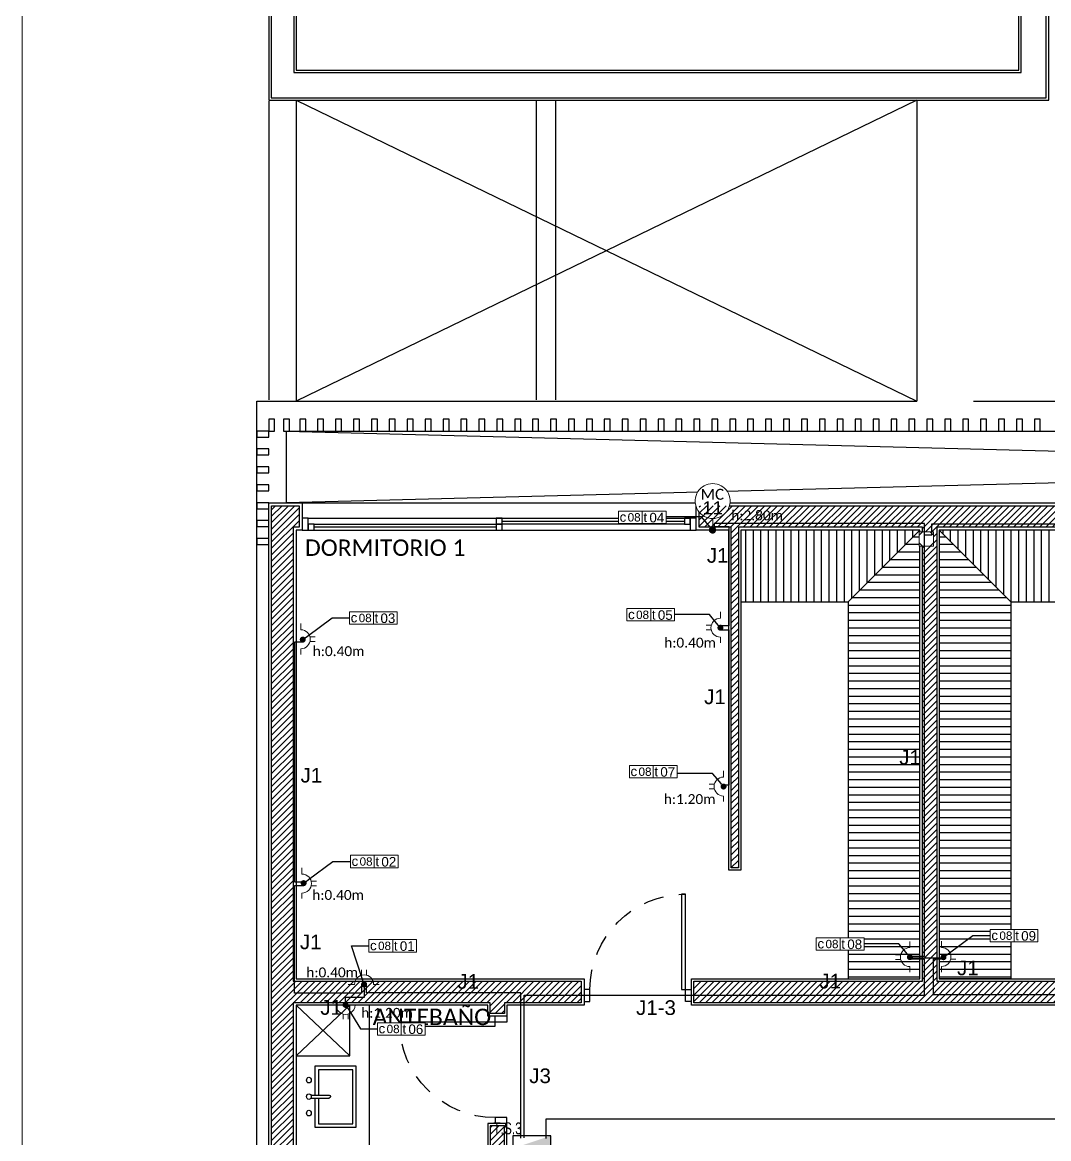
# Model space of a CAD drawing. Header units: millimetres. Extents: x 430 to 1353, y -204 to 152.
# Drawn here: x 686.67 to 695.27, y 3.32 to 12.66 of the extents above; entities that cross this region are included whole.
import ezdxf
from ezdxf import colors
from ezdxf.entities.mleader import LeaderData, LeaderLine
from ezdxf.enums import TextEntityAlignment as Align
from ezdxf.math import Vec2, Vec3

# ---------------------------------------------------------------- set-up
doc = ezdxf.new("R2010")
doc.units = ezdxf.units.MM
doc.linetypes.add('DASHED', pattern=[0.3, 0.17, -0.13])
doc.layers.get('0').update_dxf_attribs({"color": 250})
for name, color, linetype in [('AR - Carpinteria', 252, 'Continuous'), ('AR - Equipamiento Fijo', 252, 'Continuous'), ('AR - Ht', 252, 'Continuous'), ('AR - Proyeccion', 252, 'DASHED'), ('AR - Vista 05', 252, 'Continuous'), ('AR - Vista 1', 252, 'Continuous'), ('AR - Vista 4', 252, 'Continuous'), ('AR_Vista 1', 252, 'Continuous'), ('IE - Boca', 252, 'Continuous'), ('ND- ESPACIOS', 253, 'Continuous')]:
    doc.layers.add(name, color=color, linetype=linetype)
for name, color, linetype, lineweight in [('ND-Cotas', 252, 'Continuous', 9), ('ND-GLOBAL_Notas', 252, 'Continuous', 9), ('ND-TABLEROS', 1, 'Continuous', 9), ('ND-texto', 251, 'Continuous', 15), ('ND-TUE_Boca', 5, 'Continuous', 9), ('ND-TUG-C8', 40, 'Continuous', 30), ('ND-TUG-C9', 201, 'Continuous', 30), ('ND-TUG_Boca', 160, 'Continuous', 9)]:
    doc.layers.add(name, color=color, linetype=linetype, lineweight=lineweight)
doc.styles.add('50-TXT', font='GOTHIC.TTF', dxfattribs={"width": 0.75, "height": 0.1})
doc.styles.add('Arial', font='arial.ttf')
doc.styles.add('IMPLANTACION', font='arial.ttf', dxfattribs={"height": 0.3})
doc.styles.add('MtXpl_Calibri', font='calibri.ttf')
doc.styles.get("Standard").update_dxf_attribs({"font": 'arial.ttf'})

# ---------------------------------------------------------------- blocks, each defined once
blk = doc.blocks.new('Toma_doble')
for p, q in [((-0.0208, 0.1066), (-0.0208, 0.1501)), ((0.0192, 0.1071), (0.0192, 0.1501)), ((-0.0794, 0.03), (-0.1322, 0.03)), ((0.0794, 0.03), (0.126, 0.03))]:
    blk.add_line(p, q)
blk.add_arc((0, 0.03), 0.0794, 360, 180)
blk = doc.blocks.new('_Dot')
at = {"color": 0, "linetype": 'ByBlock', "lineweight": -2}
blk.add_line((-0.5, 0), (-1, 0), dxfattribs=at)
at = {"color": 0, "linetype": 'ByBlock', "const_width": 0.5}
blk.add_lwpolyline([(-0.25, 0, 1), (0.25, 0, 1)], format="xyb", close=True, dxfattribs=at)
blk = doc.blocks.new('Motor_cortinero')
for points in [[(689.072, 30.448), (689.047, 30.446), (689.023, 30.442), (689, 30.434), (688.977, 30.424), (688.956, 30.41), (688.937, 30.395), (688.921, 30.377), (688.906, 30.357), (688.894, 30.335), (688.885, 30.312), (688.879, 30.288), (688.876, 30.264), (688.876, 30.239), (688.879, 30.215), (688.885, 30.191), (688.894, 30.168), (688.906, 30.146), (688.921, 30.126), (688.937, 30.108), (688.956, 30.093), (688.977, 30.079), (689, 30.069), (689.023, 30.061), (689.047, 30.057), (689.072, 30.055), (689.097, 30.057), (689.121, 30.061), (689.144, 30.069), (689.167, 30.079), (689.187, 30.093), (689.206, 30.108), (689.223, 30.126), (689.238, 30.146), (689.25, 30.168), (689.259, 30.191), (689.265, 30.215), (689.268, 30.239), (689.268, 30.264), (689.265, 30.288), (689.259, 30.312), (689.25, 30.335), (689.238, 30.357), (689.223, 30.377), (689.206, 30.395), (689.187, 30.41), (689.167, 30.424), (689.144, 30.434), (689.121, 30.442), (689.097, 30.446)], [(689.072, 29.962), (689.063, 29.961), (689.055, 29.958), (689.048, 29.953), (689.042, 29.947), (689.038, 29.939), (689.036, 29.931), (689.036, 29.922), (689.038, 29.914), (689.042, 29.906), (689.048, 29.899), (689.055, 29.895), (689.063, 29.891), (689.072, 29.89), (689.081, 29.891), (689.089, 29.895), (689.096, 29.899), (689.101, 29.906), (689.105, 29.914), (689.108, 29.922), (689.108, 29.931), (689.105, 29.939), (689.101, 29.947), (689.096, 29.953), (689.089, 29.958), (689.081, 29.961)]]:
    blk.add_wipeout(points)
h = blk.add_hatch()
h.set_pattern_fill('ANGLE', color=256)
h.set_pattern_definition([(0, (0, -0.042), (0, 6.985), [5.08, -1.905]), (90, (0, -0.042), (-6.985, 4e-16), [5.08, -1.905])])
h.paths.add_polyline_path([(689.036, 29.926, 1), (689.108, 29.926, 1)])
blk.add_line((689.072, 30.055), (689.072, 29.926))
for points in [[(689.072, 30.448), (689.047, 30.446), (689.023, 30.442), (689, 30.434), (688.977, 30.424), (688.956, 30.41), (688.937, 30.395), (688.921, 30.377), (688.906, 30.357), (688.894, 30.335), (688.885, 30.312), (688.879, 30.288), (688.876, 30.264), (688.876, 30.239), (688.879, 30.215), (688.885, 30.191), (688.894, 30.168), (688.906, 30.146), (688.921, 30.126), (688.937, 30.108), (688.956, 30.093), (688.977, 30.079), (689, 30.069), (689.023, 30.061), (689.047, 30.057), (689.072, 30.055), (689.097, 30.057), (689.121, 30.061), (689.144, 30.069), (689.167, 30.079), (689.187, 30.093), (689.206, 30.108), (689.223, 30.126), (689.238, 30.146), (689.25, 30.168), (689.259, 30.191), (689.265, 30.215), (689.268, 30.239), (689.268, 30.264), (689.265, 30.288), (689.259, 30.312), (689.25, 30.335), (689.238, 30.357), (689.223, 30.377), (689.206, 30.395), (689.187, 30.41), (689.167, 30.424), (689.144, 30.434), (689.121, 30.442), (689.097, 30.446)], [(689.072, 29.962), (689.063, 29.961), (689.055, 29.958), (689.048, 29.953), (689.042, 29.947), (689.038, 29.939), (689.036, 29.931), (689.036, 29.922), (689.038, 29.914), (689.042, 29.906), (689.048, 29.899), (689.055, 29.895), (689.063, 29.891), (689.072, 29.89), (689.081, 29.891), (689.089, 29.895), (689.096, 29.899), (689.101, 29.906), (689.105, 29.914), (689.108, 29.922), (689.108, 29.931), (689.105, 29.939), (689.101, 29.947), (689.096, 29.953), (689.089, 29.958), (689.081, 29.961)]]:
    blk.add_lwpolyline(points, close=True)
at = {"style": 'MtXpl_Calibri'}
blk.add_text('MC', height=0.1226, rotation=0.0046, dxfattribs=at).set_placement((688.935, 30.266))
blk = doc.blocks.new('Motor cortinero numerado')
at = {"xscale": 0.744428715064112, "yscale": 0.744428715064112, "zscale": 0.744428715064112}
blk.add_blockref('Motor_cortinero', (-512.9649, -22.278), dxfattribs=at)
at = {"style": 'IMPLANTACION'}
blk.add_attdef('NU', text='', height=0.11, dxfattribs=at).set_placement((0, 0.1852), align=Align.MIDDLE)
blk = doc.blocks.new('Nomenclatura toma 10 A')
at = {"lineweight": 9}
blk.add_lwpolyline([(0, 0.0522), (0.3993, 0.0522), (0.3993, -0.0522), (0, -0.0522)], close=True, dxfattribs=at)
blk.add_wipeout([(0, 0.0522), (0.3993, 0.0522), (0.3993, -0.0522), (0, -0.0522)], dxfattribs=at)
for p, q in [((0, -0.0522), (0, 0.0522)), ((0, 0.0522), (0.3993, 0.0522)), ((0.1996, 0.0522), (0.1996, -0.0522)), ((0.1996, 0.0522), (0.1996, -0.0522)), ((0.3993, 0.0522), (0.3993, -0.0522)), ((0, -0.0522), (0.3993, -0.0522)), ((0, -0.0522), (0.3993, -0.0522))]:
    blk.add_line(p, q, dxfattribs=at)
at = {"lineweight": 9, "style": 'IMPLANTACION'}
for s, p in [('c', (0.0097, -0.0373)), ('t', (0.2092, -0.0399))]:
    blk.add_text(s, height=0.08, dxfattribs=at).set_placement(p)
for p, height in [((0.0769, -0.0353), 0.07), ((0.2594, -0.0426), 0.08)]:
    blk.add_attdef('00', p, '', height=height, dxfattribs=at)
blk = doc.blocks.new('bacha')
for p, q in [((519.8093, 72.6797), (519.8093, 72.8317)), ((519.8333, 72.6797), (519.8333, 72.8317))]:
    blk.add_line(p, q)
for points in [[(519.8093, 72.7107), (519.5647, 72.7107), (519.5647, 73.0584), (520.0757, 73.0584), (520.0757, 72.7107), (519.8333, 72.7107)], [(519.8093, 72.7407), (519.5947, 72.7407), (519.5947, 73.0284), (520.0457, 73.0284), (520.0457, 72.7407), (519.8333, 72.7407)]]:
    blk.add_lwpolyline(points)
blk.add_arc((519.8213, 72.8305), 0.0121, 5.54641, 174.45359)
at = {"extrusion": (0, 0, -1)}
for centre in [(519.6832, 72.6611), (519.8213, 72.6611), (519.9593, 72.6611)]:
    blk.add_ellipse(centre, major_axis=(0.0235, 0), ratio=0.85, start_param=3.141593, end_param=9.424778, dxfattribs=at)
blk = doc.blocks.new('*U491')
blk.add_lwpolyline([(0.05, 0.1), (0.05, 0.9), (0.0833, 0.9), (0.0833, 0.1)], close=True)
for points in [[(0, 0), (0.05, 0), (0.05, 0.1), (0, 0.1)], [(0.9, 0), (0.85, 0), (0.85, 0.1), (0.9, 0.1)]]:
    blk.add_lwpolyline(points)
at = {"color": 8, "linetype": 'DASHED'}
blk.add_arc((0.05, 0.1), 0.8, 360, 90, dxfattribs=at)
blk = doc.blocks.new('*U494')
at = {"color": 8}
for p, q in [((1.625, 0.025), (0.1, 0.025)), ((1.675, 0.075), (3.2, 0.075))]:
    blk.add_line(p, q, dxfattribs=at)
at = {"layer": 'AR - Carpinteria'}
for p, q in [((0.05, 0.1), (3.25, 0.1)), ((0.05, 0), (3.25, 0)), ((0.1, 0.05), (1.625, 0.05)), ((3.2, 0.05), (1.675, 0.05))]:
    blk.add_line(p, q, dxfattribs=at)
for points in [[(0, 0), (0.05, 0), (0.05, 0.1), (0, 0.1)], [(1.675, 0.1), (1.625, 0.1), (1.625, 0.05), (1.675, 0.05)], [(3.25, 0.1), (3.2, 0.1), (3.2, 0.05), (3.25, 0.05)], [(3.25, 0), (3.3, 0), (3.3, 0.1), (3.25, 0.1)], [(0.05, 0), (0.1, 0), (0.1, 0.05), (0.05, 0.05)], [(1.625, 0), (1.675, 0), (1.675, 0.05), (1.625, 0.05)]]:
    blk.add_lwpolyline(points, close=True, dxfattribs=at)
blk = doc.blocks.new('Tab-sec')
at = {"color": 0}
blk.add_lwpolyline([(-0.316, 0.252), (-0.316, 0.036), (0.326, 0.036), (0.326, 0.252), (-0.316, 0.252)], dxfattribs=at)
blk.add_solid([(0.326, 0.252), (0.326, 0.036), (-0.316, 0.036)], dxfattribs=at)
blk = doc.blocks.new('planta alta')
at = {"layer": 'AR - Equipamiento Fijo', "linetype": 'ByBlock', "transparency": 33554585}
h = blk.add_hatch(dxfattribs=at)
h.set_pattern_fill('ANSI31,_O', color=256, scale=0.02, angle=45)
h.set_pattern_definition([(90, (-553.773214, -51.777135), (-0.0635, 0), [])])
h.paths.add_polyline_path([(4.8525, 15.6), (5.4525, 16.2), (3.9525, 16.2), (3.9525, 15.6)])
h.paths.add_polyline_path([(5.6125, 16.2), (6.2125, 15.6), (7.1125, 15.6), (7.1125, 16.19)])
at = {"layer": 'AR - Equipamiento Fijo', "transparency": 33554585}
h = blk.add_hatch(dxfattribs=at)
h.set_pattern_fill('ANSI31', color=256, scale=0.02, angle=315)
h.set_pattern_definition([(0, (-643.2168, -51.777135), (1e-17, 0.0635), [])])
h.paths.add_polyline_path([(6.2125, 15.6), (5.6125, 16.2), (5.6125, 12.445), (6.2125, 12.445)])
h.paths.add_polyline_path([(5.4525, 16.2), (4.8525, 15.6), (4.8525, 12.445), (5.4525, 12.445)])
at = {"layer": 'AR - Carpinteria'}
for p, q in [((0.28, 16.43), (3.58, 16.43)), ((0.23, 12.225), (0.68, 11.8004)), ((0.68, 12.225), (0.23, 11.8004))]:
    blk.add_line(p, q, dxfattribs=at)
at = {"layer": 'AR - Equipamiento Fijo'}
for p, q in [((4.8525, 15.6), (5.4525, 16.2)), ((6.2125, 15.6), (5.6125, 16.2)), ((3.9525, 15.6), (4.8525, 15.6)), ((4.8525, 15.6), (4.8525, 12.445)), ((6.2125, 15.6), (6.2125, 12.445)), ((6.2125, 15.6), (7.1125, 15.6)), ((4.8525, 12.445), (5.4525, 12.445)), ((6.2125, 12.445), (5.6125, 12.445)), ((0.8435, 10.1996), (0.8435, 12.225))]:
    blk.add_line(p, q, dxfattribs=at)
at = {"layer": 'AR - Proyeccion', "ltscale": 20}
blk.add_lwpolyline([(14.25, 5.515), (-0.1, 5.515), (-0.1, 17.28), (23.73, 17.28), (23.73, 6.35), (14.765, 6.35)], dxfattribs=at)
at = {"layer": 'AR - Vista 05'}
for points in [[(6.53, 31.73), (0, 31.73), (0, 19.8), (6.53, 19.8)], [(7.49, 12.225), (3.54, 12.225), (3.54, 12.445), (5.4525, 12.445), (5.4525, 16.2), (3.9525, 16.2), (3.9525, 13.355), (3.8525, 13.355), (3.8525, 16.2), (3.58, 16.2), (3.58, 16.43), (7.48, 16.43), (7.48, 16.2), (7.2125, 16.2), (7.2125, 13.355), (7.1125, 13.355), (7.1125, 16.2), (5.6125, 16.2), (5.6125, 12.445), (7.49, 12.445)], [(1.995, 9.135), (1.995, 10.525), (2.545, 10.525), (2.545, 10.805), (3.89, 10.805), (3.89, 11.025), (1.995, 11.025), (1.995, 11.234), (1.835, 11.234), (1.835, 10.0396), (1.835, 7.43), (1.7325, 7.43), (1.7325, 7.2), (3.85, 7.2), (3.85, 7.43), (1.995, 7.43), (1.995, 8.6404), (2.545, 8.6404), (2.545, 9.135)]]:
    blk.add_lwpolyline(points, close=True, dxfattribs=at)
for points in [[(0.23, 21.31), (0.23, 20.05), (6.28, 20.05), (6.28, 31.48), (0.23, 31.48), (0.23, 21.76)], [(0, 7.2), (0, 16.43), (0.24, 16.43), (0.28, 16.43), (0.28, 16.2), (0.23, 16.2), (0.23, 12.445), (1.995, 12.445), (2.64, 12.445), (2.64, 12.225), (1.995, 12.225), (1.995, 12.134), (1.835, 12.134), (1.835, 12.225), (0.8435, 12.225), (0.8435, 12.225), (0.23, 12.225), (0.23, 10.1996)]]:
    blk.add_lwpolyline(points, dxfattribs=at)
at = {"layer": 'AR - Vista 1'}
for points in [[(6.51, 31.71), (0.02, 31.71), (0.02, 19.82), (6.51, 19.82)], [(0.05, 17.13), (0, 17.13), (0, 17.03), (0.05, 17.03)], [(0.175, 17.13), (0.125, 17.13), (0.125, 17.03), (0.175, 17.03)], [(0.31, 17.13), (0.26, 17.13), (0.26, 17.03), (0.31, 17.03)], [(0.46, 17.13), (0.41, 17.13), (0.41, 17.03), (0.46, 17.03)], [(0.61, 17.13), (0.56, 17.13), (0.56, 17.03), (0.61, 17.03)], [(0.76, 17.13), (0.71, 17.13), (0.71, 17.03), (0.76, 17.03)], [(0.91, 17.13), (0.86, 17.13), (0.86, 17.03), (0.91, 17.03)], [(1.06, 17.13), (1.01, 17.13), (1.01, 17.03), (1.06, 17.03)], [(1.21, 17.13), (1.16, 17.13), (1.16, 17.03), (1.21, 17.03)], [(1.36, 17.13), (1.31, 17.13), (1.31, 17.03), (1.36, 17.03)], [(1.51, 17.13), (1.46, 17.13), (1.46, 17.03), (1.51, 17.03)], [(1.66, 17.13), (1.61, 17.13), (1.61, 17.03), (1.66, 17.03)], [(1.81, 17.13), (1.76, 17.13), (1.76, 17.03), (1.81, 17.03)], [(1.96, 17.13), (1.91, 17.13), (1.91, 17.03), (1.96, 17.03)], [(2.11, 17.13), (2.06, 17.13), (2.06, 17.03), (2.11, 17.03)], [(2.26, 17.13), (2.21, 17.13), (2.21, 17.03), (2.26, 17.03)], [(2.41, 17.13), (2.36, 17.13), (2.36, 17.03), (2.41, 17.03)], [(2.56, 17.13), (2.51, 17.13), (2.51, 17.03), (2.56, 17.03)], [(2.71, 17.13), (2.66, 17.13), (2.66, 17.03), (2.71, 17.03)], [(2.86, 17.13), (2.81, 17.13), (2.81, 17.03), (2.86, 17.03)], [(3.01, 17.13), (2.96, 17.13), (2.96, 17.03), (3.01, 17.03)], [(3.16, 17.13), (3.11, 17.13), (3.11, 17.03), (3.16, 17.03)], [(3.31, 17.13), (3.26, 17.13), (3.26, 17.03), (3.31, 17.03)], [(3.46, 17.13), (3.41, 17.13), (3.41, 17.03), (3.46, 17.03)], [(3.61, 17.13), (3.56, 17.13), (3.56, 17.03), (3.61, 17.03)], [(3.76, 17.13), (3.71, 17.13), (3.71, 17.03), (3.76, 17.03)], [(3.91, 17.13), (3.86, 17.13), (3.86, 17.03), (3.91, 17.03)], [(4.06, 17.13), (4.01, 17.13), (4.01, 17.03), (4.06, 17.03)], [(4.21, 17.13), (4.16, 17.13), (4.16, 17.03), (4.21, 17.03)], [(4.36, 17.13), (4.31, 17.13), (4.31, 17.03), (4.36, 17.03)], [(4.51, 17.13), (4.46, 17.13), (4.46, 17.03), (4.51, 17.03)], [(4.66, 17.13), (4.61, 17.13), (4.61, 17.03), (4.66, 17.03)], [(4.81, 17.13), (4.76, 17.13), (4.76, 17.03), (4.81, 17.03)], [(4.96, 17.13), (4.91, 17.13), (4.91, 17.03), (4.96, 17.03)], [(5.11, 17.13), (5.06, 17.13), (5.06, 17.03), (5.11, 17.03)], [(5.26, 17.13), (5.21, 17.13), (5.21, 17.03), (5.26, 17.03)], [(5.41, 17.13), (5.36, 17.13), (5.36, 17.03), (5.41, 17.03)], [(5.56, 17.13), (5.51, 17.13), (5.51, 17.03), (5.56, 17.03)], [(5.71, 17.13), (5.66, 17.13), (5.66, 17.03), (5.71, 17.03)], [(5.86, 17.13), (5.81, 17.13), (5.81, 17.03), (5.86, 17.03)], [(6.01, 17.13), (5.96, 17.13), (5.96, 17.03), (6.01, 17.03)], [(6.16, 17.13), (6.11, 17.13), (6.11, 17.03), (6.16, 17.03)], [(6.31, 17.13), (6.26, 17.13), (6.26, 17.03), (6.31, 17.03)], [(6.46, 17.13), (6.41, 17.13), (6.41, 17.03), (6.46, 17.03)], [(0, 16.98), (0, 17.03), (-0.1, 17.03), (-0.1, 16.98)], [(0, 16.83), (0, 16.88), (-0.1, 16.88), (-0.1, 16.83)], [(0, 16.68), (0, 16.73), (-0.1, 16.73), (-0.1, 16.68)], [(0, 16.53), (0, 16.58), (-0.1, 16.58), (-0.1, 16.53)], [(0, 16.38), (0, 16.43), (-0.1, 16.43), (-0.1, 16.38)], [(0, 16.23), (0, 16.28), (-0.1, 16.28), (-0.1, 16.23)], [(0, 16.08), (0, 16.13), (-0.1, 16.13), (-0.1, 16.08)]]:
    blk.add_lwpolyline(points, close=True, dxfattribs=at)
for points in [[(0.21, 21.33), (0.21, 20.03), (6.3, 20.03), (6.3, 31.5), (0.21, 31.5), (0.21, 21.74)], [(-0.1, 6.49), (-0.1, 17.28), (5.425, 17.28)], [(0.15, 16.43), (0.15, 17.03), (23.38, 17.03), (23.38, 16.43)]]:
    blk.add_lwpolyline(points, dxfattribs=at)
at = {"layer": 'AR - Vista 4'}
for points in [[(0.235, 7.225), (0.025, 7.225), (0.025, 16.405), (0.24, 16.405), (0.255, 16.405), (0.255, 16.225), (0.205, 16.225), (0.205, 12.425), (1.995, 12.425), (2.615, 12.425), (2.615, 12.245), (1.975, 12.245), (1.975, 12.154), (1.855, 12.154), (1.855, 12.245), (0.205, 12.245), (0.205, 10.1796), (1.015, 10.1796), (1.015, 10.0596), (0.205, 10.0596), (0.205, 7.405), (0.3075, 7.405), (0.3075, 7.225)], [(7.47, 12.245), (3.56, 12.245), (3.56, 12.425), (5.4725, 12.425), (5.4725, 16.225), (3.9325, 16.225), (3.9325, 13.375), (3.8725, 13.375), (3.8725, 16.225), (3.605, 16.225), (3.605, 16.405), (7.455, 16.405), (7.455, 16.225), (7.1925, 16.225), (7.1925, 13.375), (7.1325, 13.375), (7.1325, 16.225), (5.5925, 16.225), (5.5925, 12.425), (7.47, 12.425)], [(0.23, 11.8004), (0.68, 11.8004), (0.68, 12.225), (0.23, 12.225)], [(1.975, 9.115), (1.975, 10.545), (2.525, 10.545), (2.525, 10.825), (3.87, 10.825), (3.87, 11.005), (1.975, 11.005), (1.975, 11.214), (1.855, 11.214), (1.855, 10.0396), (1.855, 7.405), (1.7575, 7.405), (1.7575, 7.225), (3.825, 7.225), (3.825, 7.405), (1.975, 7.405), (1.975, 8.6604), (2.525, 8.6604), (2.525, 9.115)]]:
    blk.add_lwpolyline(points, close=True, dxfattribs=at)
at = {"layer": 'AR_Vista 1'}
for p, q in [((0.23, 19.8), (5.425, 17.28)), ((5.425, 19.8), (0.23, 17.28)), ((0.15, 17.03), (23.38, 16.4305)), ((23.38, 17.03), (0.15, 16.43))]:
    blk.add_line(p, q, dxfattribs=at)
for points in [[(0, 19.79), (0, 17.29)], [(0.23, 19.79), (0.23, 17.28)], [(2.24, 19.8), (2.24, 17.29)], [(2.4, 19.8), (2.4, 17.29)], [(5.425, 19.8), (5.425, 17.28)]]:
    blk.add_lwpolyline(points, dxfattribs=at)
at = {"layer": 'AR - Carpinteria'}
blk.add_blockref('*U494', (0.28, 16.2), dxfattribs=at)
at = {"layer": 'AR - Carpinteria', "xscale": -1}
blk.add_blockref('*U491', (3.54, 12.255), dxfattribs=at)
at = {"layer": 'AR - Carpinteria', "xscale": -1.000000000000018, "rotation": 90}
blk.add_blockref('*U491', (1.995, 12.134), dxfattribs=at)
at = {"layer": 'AR - Equipamiento Fijo', "xscale": -1, "rotation": 270}
blk.add_blockref('bacha', (-72.3246, -508.3614), dxfattribs=at)
at = {"layer": 'IE - Boca', "xscale": 0.4985690145627473, "yscale": 0.4985690145627473, "zscale": 0.4985690145627473}
blk.add_blockref('Tab-sec', (2.2007, 11.007), dxfattribs=at)
blk = doc.blocks.new('Caja estanca 10x10')
blk.add_wipeout([(-0.069, 0.069), (0.068, 0.069), (0.068, -0.068), (-0.069, -0.068)])
for p, q in [((-0.038, 0.069), (-0.069, 0.038)), ((0.037, 0.069), (0.068, 0.038)), ((-0.038, -0.068), (-0.069, -0.037)), ((0.037, -0.068), (0.068, -0.037))]:
    blk.add_line(p, q)
blk.add_lwpolyline([(-0.069, 0.069), (0.068, 0.069), (0.068, -0.068), (-0.069, -0.068)], close=True)

msp = doc.modelspace()

# ---------------------------------------------------------------- linework, layer by layer
at = {"layer": 'ND-GLOBAL_Notas'}
msp.add_lwpolyline([(686.6749, 28.1452), (714.3393, 28.1452), (714.3393, -13.17), (686.6749, -13.17)], close=True, dxfattribs=at)
at = {"layer": 'ND-TUG-C8'}
for points in [[(692.5246, 7.5769), (692.5891, 7.5769), (692.5891, 6.2786), (692.5554, 6.2786)], [(689.0289, 5.4667), (688.9552, 5.4667), (688.9552, 7.479), (689.0298, 7.479)], [(689.5153, 4.6088), (689.5153, 4.5376), (688.9547, 4.5376), (688.9547, 5.4378), (689.0311, 5.4378)], [(690.8777, 3.3255), (690.8777, 4.52), (694.2266, 4.52), (694.2266, 4.8212), (694.1158, 4.8212)], [(694.1134, 4.8338), (694.3828, 4.8338)], [(694.377, 4.8212), (694.2997, 4.8212), (694.2997, 4.5277), (698.578, 4.5277), (698.578, 4.6026)], [(689.536, 4.6101), (689.536, 4.5015), (689.3776, 4.5015), (689.3776, 4.443)], [(690.8486, 3.3239), (690.8486, 4.539), (689.5574, 4.539), (689.5574, 4.605)]]:
    msp.add_lwpolyline(points, dxfattribs=at)

# ---------------------------------------------------------------- block references
at = {"layer": 'AR - Vista 05'}
msp.add_blockref('planta alta', (688.7374, -7.788), dxfattribs=at)
at = {"layer": 'ND-TUG_Boca', "xscale": -1, "rotation": 90}
for p in [(692.5492, 7.5961), (692.5757, 6.2668), (694.1354, 4.8389)]:
    msp.add_blockref('Toma_doble', p, dxfattribs=at)
at = {"layer": 'ND-TUG_Boca'}
for p, rotation in [((688.9761, 7.4992), 270), ((688.9863, 5.455), 270), ((694.34, 4.8404), 270), ((689.3808, 4.4691), 180)]:
    msp.add_blockref('Toma_doble', p, dxfattribs=dict(at, rotation=rotation))
msp.add_blockref('Toma_doble', (689.5363, 4.5814), dxfattribs=at)

# ---------------------------------------------------------------- texts
at = {"layer": 'ND- ESPACIOS', "char_height": 0.15, "attachment_point": 1, "rotation": 0.00461}
for s, width, insert in [('{\\fCalibri|b0|i0|c0|p34;\\H0.91667x;DORMITORIO 1}', 1.699045, (689.0414, 8.3346)), ('{\\fCalibri|b0|i0|c0|p34;\\H0.91667x;ANTEBAÑO}', 2.449115, (689.6078, 4.4076))]:
    msp.add_mtext_dynamic_manual_height_columns(s, width=width, gutter_width=10.1758, heights=[0.3575], dxfattribs=dict(at, insert=insert))
at = {"layer": 'ND-Cotas', "char_height": 0.09, "attachment_point": 1, "rotation": 0.00461}
for s, width, insert in [('{\\fCalibri|b0|i0|c0|p34;\\H0.91667x;h:0.40m}', 0.67411, (692.049, 7.5124)), ('{\\fCalibri|b0|i0|c0|p34;\\H0.91667x;h:0.40m}', 0.67411, (689.1061, 7.441)), ('{\\fCalibri|b0|i0|c0|p34;\\H0.91667x;h:1.20m}', 0.824646, (692.0454, 6.2032)), ('{\\fCalibri|b0|i0|c0|p34;\\H0.91667x;h:0.40m}', 0.67411, (689.1022, 5.4008)), ('{\\fCalibri|b0|i0|c0|p34;\\H0.91667x;h:0.40m}', 0.67411, (689.0525, 4.7523))]:
    msp.add_mtext_dynamic_manual_height_columns(s, width=width, gutter_width=10.291, heights=[0.1264], dxfattribs=dict(at, insert=insert))
at = {"layer": 'ND-TABLEROS', "style": '50-TXT', "width": 0.75}
msp.add_text('T.S.3 ', height=0.1, dxfattribs=at).set_placement((690.6174, 3.3562, 0))
at = {"layer": 'ND-texto', "style": 'Arial'}
for s, p in [('J1', (692.4057, 8.1397)), ('J1', (692.383, 6.9564)), ('J1', (694.0166, 6.4501)), ('J1', (689.0049, 6.3003)), ('J1', (688.9993, 4.9057)), ('J1', (694.5003, 4.6875)), ('J1', (690.3174, 4.5743)), ('J1', (693.3483, 4.5767)), ('J1', (689.1701, 4.3563)), ('J1-3', (691.8131, 4.3551)), ('J3', (690.919, 3.7845))]:
    msp.add_text(s, height=0.12266, dxfattribs=at).set_placement(p)

# ---------------------------------------------------------------- leaders
at = {"layer": 'ND-TUG-C8', "lineweight": 9}
ml = msp.add_multileader_mtext('Standard', dxfattribs=at)
ml.set_content('')
ml.set_leader_properties(color=256, linetype='ByLayer', lineweight=-1)
ml.set_arrow_properties(name='DOT')
ml.build(insert=Vec2(0, 0))
ml.multileader.update_dxf_attribs({"dogleg_length": 0.1458, "arrow_head_size": 0.05})
ctx = ml.context
ctx.base_point, ctx.char_height, ctx.arrow_head_size, ctx.landing_gap_size, ctx.plane_origin = Vec3(689.4141, 7.6779), 0.25, 0.05, 0.09, Vec3(690.3761, 7.6767)
ctx.attachment_type = 1
notes = []
notes.append((ctx, [(1, (1, 1, 0), (689.2682, 7.6779), (1, 0), 0.1458, [(0, [(689.0229, 7.4969)], 0, [])])]))
ctx.mtext, ml.multileader.dxf.content_type = None, 0
ml = msp.add_multileader_mtext('Standard', dxfattribs=at)
ml.set_content('')
ml.set_leader_properties(color=256, linetype='ByLayer', lineweight=-1)
ml.set_arrow_properties(name='DOT')
ml.build(insert=Vec2(0, 0))
ml.multileader.update_dxf_attribs({"dogleg_length": 0.1458, "arrow_head_size": 0.05})
ctx = ml.context
ctx.base_point, ctx.char_height, ctx.arrow_head_size, ctx.landing_gap_size, ctx.plane_origin = Vec3(692.1356, 7.7066), 0.25, 0.05, 0.09, Vec3(692.6951, 7.7103)
ctx.attachment_type = 1
notes.append((ctx, [(0, (1, 1, 0), (692.4271, 7.7066), (-1, 0), 0.2915, [(0, [(692.5192, 7.5961)], 0, [])])]))
ctx.mtext, ml.multileader.dxf.content_type = None, 0
ml = msp.add_multileader_mtext('Standard', dxfattribs=at)
ml.set_content('')
ml.set_leader_properties(color=256, linetype='ByLayer', lineweight=-1)
ml.set_arrow_properties(name='DOT')
ml.build(insert=Vec2(0, 0))
ml.multileader.update_dxf_attribs({"dogleg_length": 0.1458, "arrow_head_size": 0.05})
ctx = ml.context
ctx.base_point, ctx.char_height, ctx.arrow_head_size, ctx.landing_gap_size, ctx.plane_origin = Vec3(692.1622, 6.3773), 0.25, 0.05, 0.09, Vec3(692.7217, 6.381)
ctx.attachment_type = 1
notes.append((ctx, [(0, (1, 1, 0), (692.4537, 6.3773), (-1, 0), 0.2915, [(0, [(692.5457, 6.2668)], 0, [])])]))
ctx.mtext, ml.multileader.dxf.content_type = None, 0
ml = msp.add_multileader_mtext('Standard', dxfattribs=at)
ml.set_content('')
ml.set_leader_properties(color=256, linetype='ByLayer', lineweight=-1)
ml.set_arrow_properties(name='DOT')
ml.build(insert=Vec2(0, 0))
ml.multileader.update_dxf_attribs({"dogleg_length": 0.1458, "arrow_head_size": 0.05})
ctx = ml.context
ctx.base_point, ctx.char_height, ctx.arrow_head_size, ctx.landing_gap_size, ctx.plane_origin = Vec3(689.4215, 5.6396), 0.25, 0.05, 0.09, Vec3(690.3835, 5.6383)
ctx.attachment_type = 1
notes.append((ctx, [(1, (1, 1, 0), (689.2756, 5.6396), (1, 0), 0.1458, [(0, [(689.0303, 5.4585)], 0, [])])]))
ctx.mtext, ml.multileader.dxf.content_type = None, 0
ml = msp.add_multileader_mtext('Standard', dxfattribs=at)
ml.set_content('')
ml.set_leader_properties(color=256, linetype='ByLayer', lineweight=-1)
ml.set_arrow_properties(name='DOT')
ml.build(insert=Vec2(0, 0))
ml.multileader.update_dxf_attribs({"dogleg_length": 0.1458, "arrow_head_size": 0.05})
ctx = ml.context
ctx.base_point, ctx.char_height, ctx.arrow_head_size, ctx.landing_gap_size, ctx.plane_origin = Vec3(694.778, 5.0191), 0.25, 0.05, 0.09, Vec3(695.74, 5.0179)
ctx.attachment_type = 1
notes.append((ctx, [(1, (1, 1, 0), (694.6322, 5.0191), (1, 0), 0.1458, [(0, [(694.3868, 4.8381)], 0, [])])]))
ctx.mtext, ml.multileader.dxf.content_type = None, 0
ml = msp.add_multileader_mtext('Standard', dxfattribs=at)
ml.set_content('')
ml.set_leader_properties(color=256, linetype='ByLayer', lineweight=-1)
ml.set_arrow_properties(name='DOT')
ml.build(insert=Vec2(0, 0))
ml.multileader.update_dxf_attribs({"dogleg_length": 0.1458, "arrow_head_size": 0.05})
ctx = ml.context
ctx.base_point, ctx.char_height, ctx.arrow_head_size, ctx.landing_gap_size, ctx.plane_origin = Vec3(689.576, 4.9338), 0.25, 0.05, 0.09, Vec3(690.538, 4.9326)
ctx.attachment_type = 1
notes.append((ctx, [(1, (1, 1, 0), (689.4302, 4.9338), (1, 0), 0.1458, [(0, [(689.5363, 4.6114)], 0, [])])]))
ctx.mtext, ml.multileader.dxf.content_type = None, 0
ml = msp.add_multileader_mtext('Standard', dxfattribs=at)
ml.set_content('')
ml.set_leader_properties(color=256, linetype='ByLayer', lineweight=-1)
ml.set_arrow_properties(name='DOT')
ml.build(insert=Vec2(0, 0))
ml.multileader.update_dxf_attribs({"dogleg_length": 0.1458, "arrow_head_size": 0.05})
ctx = ml.context
ctx.base_point, ctx.char_height, ctx.arrow_head_size, ctx.landing_gap_size, ctx.plane_origin = Vec3(693.7218, 4.9494), 0.25, 0.05, 0.09, Vec3(694.2813, 4.9532)
ctx.attachment_type = 1
notes.append((ctx, [(0, (1, 1, 0), (694.0133, 4.9494), (-1, 0), 0.2915, [(0, [(694.1054, 4.8389)], 0, [])])]))
ctx.mtext, ml.multileader.dxf.content_type = None, 0
ml = msp.add_multileader_mtext('Standard', dxfattribs=at)
ml.set_content('')
ml.set_leader_properties(color=256, linetype='ByLayer', lineweight=-1)
ml.set_arrow_properties(name='DOT')
ml.build(insert=Vec2(0, 0))
ml.multileader.update_dxf_attribs({"dogleg_length": 0.1458, "arrow_head_size": 0.05})
ctx = ml.context
ctx.base_point, ctx.char_height, ctx.arrow_head_size, ctx.landing_gap_size, ctx.plane_origin = Vec3(689.6512, 4.2384), 0.25, 0.05, 0.09, Vec3(690.7339, 4.6189)
ctx.attachment_type = 1
notes.append((ctx, [(1, (1, 1, 0), (689.5054, 4.2384), (1, 0), 0.1458, [(0, [(689.3808, 4.4391)], 0, [])])]))
ctx.mtext, ml.multileader.dxf.content_type = None, 0
for ctx, leaders in notes:
    for number, flags, end, landing, length, lines in leaders:
        leader = LeaderData()
        leader.index, (leader.has_last_leader_line, leader.has_dogleg_vector, leader.attachment_direction) = number, flags
        leader.last_leader_point, leader.dogleg_vector, leader.dogleg_length = Vec3(end), Vec3(landing), length
        for number, points, colour, breaks in lines:
            line = LeaderLine()
            line.index, line.vertices, line.color, line.breaks = number, Vec3.list(points), colors.encode_raw_color(colour), breaks
            leader.lines.append(line)
        ctx.leaders.append(leader)

# ---------------------------------------------------------------- next in the draw order: block references
at = {"layer": 'ND-TUG-C8'}
ref = msp.add_blockref('Nomenclatura toma 10 A', (691.7362, 7.7045), dxfattribs=at)
ref.add_attrib('00', '08', (691.8131, 7.6692), dxfattribs={"layer": '0', "lineweight": 9, "height": 0.07, "style": 'IMPLANTACION'})
ref.add_attrib('00', '05', (691.9956, 7.662), dxfattribs={"layer": '0', "lineweight": 9, "height": 0.08, "style": 'IMPLANTACION'})
ref = msp.add_blockref('Nomenclatura toma 10 A', (689.4141, 7.6779), dxfattribs=at)
ref.add_attrib('00', '08', (689.491, 7.6426), dxfattribs={"layer": '0', "lineweight": 9, "height": 0.07, "style": 'IMPLANTACION'})
ref.add_attrib('00', '03', (689.6734, 7.6354), dxfattribs={"layer": '0', "lineweight": 9, "height": 0.08, "style": 'IMPLANTACION'})
ref = msp.add_blockref('Nomenclatura toma 10 A', (691.7568, 6.3914), dxfattribs=at)
ref.add_attrib('00', '08', (691.8337, 6.3561), dxfattribs={"layer": '0', "lineweight": 9, "height": 0.07, "style": 'IMPLANTACION'})
ref.add_attrib('00', '07', (692.0162, 6.3488), dxfattribs={"layer": '0', "lineweight": 9, "height": 0.08, "style": 'IMPLANTACION'})
ref = msp.add_blockref('Nomenclatura toma 10 A', (689.4215, 5.6396), dxfattribs=at)
ref.add_attrib('00', '08', (689.4984, 5.6043), dxfattribs={"layer": '0', "lineweight": 9, "height": 0.07, "style": 'IMPLANTACION'})
ref.add_attrib('00', '02', (689.6808, 5.597), dxfattribs={"layer": '0', "lineweight": 9, "height": 0.08, "style": 'IMPLANTACION'})
ref = msp.add_blockref('Nomenclatura toma 10 A', (694.778, 5.0191), dxfattribs=at)
ref.add_attrib('00', '08', (694.8549, 4.9838), dxfattribs={"layer": '0', "lineweight": 9, "height": 0.07, "style": 'IMPLANTACION'})
ref.add_attrib('00', '09', (695.0373, 4.9766), dxfattribs={"layer": '0', "lineweight": 9, "height": 0.08, "style": 'IMPLANTACION'})
ref = msp.add_blockref('Nomenclatura toma 10 A', (689.576, 4.9338), dxfattribs=at)
ref.add_attrib('00', '08', (689.6529, 4.8985), dxfattribs={"layer": '0', "lineweight": 9, "height": 0.07, "style": 'IMPLANTACION'})
ref.add_attrib('00', '01', (689.8354, 4.8913), dxfattribs={"layer": '0', "lineweight": 9, "height": 0.08, "style": 'IMPLANTACION'})
ref = msp.add_blockref('Nomenclatura toma 10 A', (693.3221, 4.9491), dxfattribs=at)
ref.add_attrib('00', '08', (693.399, 4.9137), dxfattribs={"layer": '0', "lineweight": 9, "height": 0.07, "style": 'IMPLANTACION'})
ref.add_attrib('00', '08', (693.5815, 4.9065), dxfattribs={"layer": '0', "lineweight": 9, "height": 0.08, "style": 'IMPLANTACION'})
ref = msp.add_blockref('Nomenclatura toma 10 A', (689.6479, 4.2384), dxfattribs=at)
ref.add_attrib('00', '08', (689.7248, 4.2031), dxfattribs={"layer": '0', "lineweight": 9, "height": 0.07, "style": 'IMPLANTACION'})
ref.add_attrib('00', '06', (689.9073, 4.1959), dxfattribs={"layer": '0', "lineweight": 9, "height": 0.08, "style": 'IMPLANTACION'})
at = {"layer": 'ND-TUG_Boca'}
msp.add_blockref('Motor cortinero numerado', (692.4544, 8.4141), dxfattribs=at).add_auto_attribs({'NU': '11'})

# ---------------------------------------------------------------- next in the draw order: linework, layer by layer
at = {"layer": 'ND-TUG-C8'}
msp.add_lwpolyline([(692.4759, 8.4192), (692.4759, 8.4418), (692.5892, 8.4418), (692.5892, 7.6106), (692.5174, 7.6106)], dxfattribs=at)
at = {"layer": 'ND-TUG-C9'}
msp.add_lwpolyline([(691.0597, 3.3225), (691.0597, 3.4847), (706.8928, 3.4847), (706.8928, 6.0625), (706.9888, 6.0625)], dxfattribs=at)

# ---------------------------------------------------------------- next in the draw order: texts
at = {"layer": 'ND-Cotas', "char_height": 0.09, "attachment_point": 1, "rotation": 0.00461}
for s, width, insert in [('{\\fCalibri|b0|i0|c0|p34;\\H0.91667x;h:2.80m}', 0.67411, (692.6103, 8.5771)), ('{\\fCalibri|b0|i0|c0|p34;\\H0.91667x;h:1.20m}', 0.824646, (689.5118, 4.4142))]:
    msp.add_mtext_dynamic_manual_height_columns(s, width=width, gutter_width=10.291, heights=[0.1264], dxfattribs=dict(at, insert=insert))

# ---------------------------------------------------------------- next in the draw order: leaders
at = {"layer": 'ND-TUG-C8', "lineweight": 9}
ml = msp.add_multileader_mtext('Standard', dxfattribs=at)
ml.set_content('')
ml.set_leader_properties(color=256, linetype='ByLayer', lineweight=-1)
ml.set_arrow_properties(name='DOT')
ml.build(insert=Vec2(0, 0))
ml.multileader.update_dxf_attribs({"dogleg_length": 0.1458, "arrow_head_size": 0.05})
ctx = ml.context
ctx.base_point, ctx.char_height, ctx.arrow_head_size, ctx.landing_gap_size, ctx.plane_origin = Vec3(692.0702, 8.5245), 0.25, 0.05, 0.09, Vec3(692.6296, 8.5283)
ctx.attachment_type = 1
notes = []
notes.append((ctx, [(0, (1, 1, 0), (692.3616, 8.5245), (-1, 0), 0.2915, [(0, [(692.4537, 8.414)], 0, [])])]))
ctx.mtext, ml.multileader.dxf.content_type = None, 0
for ctx, leaders in notes:
    for number, flags, end, landing, length, lines in leaders:
        leader = LeaderData()
        leader.index, (leader.has_last_leader_line, leader.has_dogleg_vector, leader.attachment_direction) = number, flags
        leader.last_leader_point, leader.dogleg_vector, leader.dogleg_length = Vec3(end), Vec3(landing), length
        for number, points, colour, breaks in lines:
            line = LeaderLine()
            line.index, line.vertices, line.color, line.breaks = number, Vec3.list(points), colors.encode_raw_color(colour), breaks
            leader.lines.append(line)
        ctx.leaders.append(leader)

# ---------------------------------------------------------------- next in the draw order: block references
at = {"layer": 'ND-TUG-C8'}
ref = msp.add_blockref('Nomenclatura toma 10 A', (691.6657, 8.5201), dxfattribs=at)
ref.add_attrib('00', '08', (691.7426, 8.4848), dxfattribs={"layer": '0', "lineweight": 9, "height": 0.07, "style": 'IMPLANTACION'})
ref.add_attrib('00', '04', (691.925, 8.4775), dxfattribs={"layer": '0', "lineweight": 9, "height": 0.08, "style": 'IMPLANTACION'})

# ---------------------------------------------------------------- next in the draw order: hatches: boundary and pattern name
at = {"layer": 'AR - Ht', "transparency": 33554610}
h = msp.add_hatch(dxfattribs=at)
h.set_pattern_fill('ANSI31', color=256, scale=0.012)
h.set_pattern_definition([(45, (27.48564, -59.5651), (-0.0269407684, 0.0269407684), [])])
h.paths.add_polyline_path([(688.9424, 8.437), (688.9924, 8.437), (688.9924, 8.617), (688.9774, 8.617), (688.7624, 8.617), (688.7624, -0.563), (688.9724, -0.563), (689.0449, -0.563), (689.0449, -0.383), (688.9424, -0.383), (688.9424, 2.2717), (689.7524, 2.2717), (689.7524, 2.3917), (688.9424, 2.3917), (688.9424, 4.457), (690.5924, 4.457), (690.5924, 4.366), (690.7124, 4.366), (690.7124, 4.457), (691.3524, 4.457), (691.3524, 4.637), (690.7324, 4.637), (688.9424, 4.637)])
h.paths.add_polyline_path([(696.1974, 8.617), (692.3424, 8.617), (692.3424, 8.437), (692.6099, 8.437), (692.6099, 5.587), (692.6699, 5.587), (692.6699, 8.437), (694.2099, 8.437), (694.2099, 4.637), (692.2974, 4.637), (692.2974, 4.457), (696.2074, 4.457), (696.2074, 4.637), (694.3299, 4.637), (694.3299, 8.437), (695.8699, 8.437), (695.8699, 5.587), (695.9299, 5.587), (695.9299, 8.437), (696.1974, 8.437)])
h.paths.add_polyline_path([(699.7124, 8.437), (699.7574, 8.437), (699.7574, 8.617), (699.5474, 8.617), (699.5474, 8.437), (699.5924, 8.437), (699.5924, 4.637), (697.0474, 4.637), (697.0474, 4.457), (699.7124, 4.457)])
h.paths.add_polyline_path([(696.0774, 3.217), (693.5474, 3.217), (693.5474, 3.037), (695.9574, 3.037), (695.9574, -0.383), (695.9124, -0.383), (695.9124, -0.563), (696.2124, -0.563), (696.2124, -0.383), (696.0774, -0.383)])
h.paths.add_polyline_path([(692.6074, 3.217), (690.7124, 3.217), (690.7124, 3.426), (690.5924, 3.426), (690.5924, 2.2517), (690.5924, -0.383), (690.4949, -0.383), (690.4949, -0.563), (692.5624, -0.563), (692.5624, -0.383), (690.7124, -0.383), (690.7124, 0.8724), (691.2624, 0.8724), (691.2624, 1.327), (690.7124, 1.327), (690.7124, 2.757), (691.2624, 2.757), (691.2624, 3.037), (692.6074, 3.037)])
h.paths.add_polyline_path([(691.1824, 3.037), (691.1824, 2.837), (690.7324, 2.837), (690.7324, 3.037)], flags=16)
h.paths.add_polyline_path([(691.1824, 1.247), (691.1824, 0.9524), (690.7324, 0.9524), (690.7324, 1.247)], flags=16)
h.paths.add_polyline_path([(702.0348, 3.217), (700.1155, 3.217), (698.5074, 3.217), (698.5074, -0.383), (698.4624, -0.383), (698.4624, -0.563), (703.0274, -0.563), (703.0274, -2.3729), (703.4774, -2.3729), (703.4774, -0.568), (703.4974, -0.568), (703.4974, -0.383), (698.6274, -0.383), (698.6274, 3.037), (700.7674, 3.037), (700.7674, 0.5794), (700.8274, 0.5794), (700.8274, 3.037), (702.0348, 3.037)])
h.paths.add_polyline_path([(707.9124, 3.217), (706.9124, 3.217), (706.9124, 3.297), (706.7924, 3.297), (706.7924, 3.217), (702.9748, 3.217), (702.9748, 3.037), (704.9924, 3.037), (704.9924, -0.378), (704.9474, -0.378), (704.9474, -0.568), (705.1574, -0.568), (705.1574, -0.378), (705.1124, -0.378), (705.1124, 1.267), (706.7924, 1.267), (706.7924, 0.512), (706.9124, 0.512), (706.9124, 2.147), (706.7924, 2.147), (706.7924, 1.717), (706.2119, 1.717), (706.2119, 1.387), (705.1124, 1.387), (705.1124, 3.037), (706.7924, 3.037), (706.7924, 2.987), (706.9124, 2.987), (706.9124, 3.037), (707.9124, 3.037)])
h.paths.add_polyline_path([(706.2924, 1.637), (706.7924, 1.637), (706.7924, 1.387), (706.2924, 1.387)], flags=16)
h.paths.add_polyline_path([(706.9574, -0.383), (706.9124, -0.383), (706.9124, -0.328), (706.7924, -0.328), (706.7924, -0.3805), (706.2074, -0.3805), (706.2074, -0.563), (706.9574, -0.563)], flags=17)
h.paths.add_polyline_path([(712.3424, 8.617), (710.3074, 8.617), (710.3074, 8.437), (712.1624, 8.437), (712.1624, 3.217), (709.1574, 3.217), (709.1574, 3.037), (712.1624, 3.037), (712.1624, -0.383), (708.4074, -0.383), (708.4074, -0.563), (712.3424, -0.563)])
h.paths.add_polyline_path([(706.9624, 8.622), (706.6424, 8.622), (706.6424, 8.432), (706.7924, 8.432), (706.7924, 4.237), (706.9124, 4.237), (706.9124, 4.327), (706.9124, 8.432), (706.9624, 8.432)])

# ---------------------------------------------------------------- next in the draw order: block references
at = {"layer": 'ND-TUE_Boca', "xscale": 0.8678439479570454, "yscale": 0.8678439479570454, "zscale": 0.8678439479570454, "rotation": 180}
msp.add_blockref('Caja estanca 10x10', (694.2421, 8.3385), dxfattribs=at)

# ---------------------------------------------------------------- next in the draw order: linework, layer by layer
at = {"layer": 'ND-TUG-C8'}
for points in [[(694.1092, 4.8461), (694.2273, 4.8461), (694.2273, 8.4674), (692.4662, 8.4674), (692.4662, 8.4192)], [(694.2302, 8.3722), (694.2879, 8.3722), (694.2879, 8.4667), (696.1017, 8.4667), (696.1017, 8.419)]]:
    msp.add_lwpolyline(points, dxfattribs=at)

doc.saveas('drawing.dxf')
